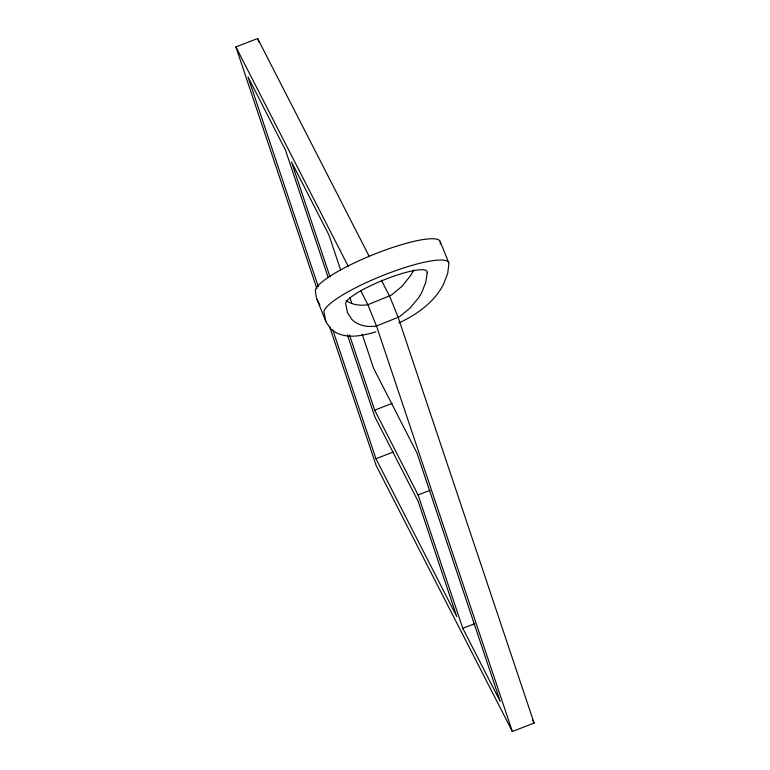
<?xml version="1.0" encoding="UTF-8"?>
<svg xmlns="http://www.w3.org/2000/svg" width="770" height="770" viewBox="0 0 770 770"><rect width="100%" height="100%" fill="white"/><g stroke="black" fill="none" stroke-linecap="round" stroke-linejoin="round"><path stroke-width="1.16" d="M440.296 244.003L440.305 242.213A67.202 12.801 -22 0 0 377.627 252.887A67.202 12.801 -22 0 0 315.325 290.656L316.326 297.47L319.165 303.813M413.76 269.981L413.355 270.79A413.413 78.733 -22 0 1 410.574 275.602L402.152 286.122L391.661 294.949L367.896 304.728C360.716 305.873 352.872 305.055 346.702 300.945A406.387 77.395 -22 0 1 346.154 300.57M440.527 289.501C430.7 304.805 415.117 315.373 398.889 322.957M316.903 288.692L235.899 46.941L257.642 38.5L369.369 256.708M349.484 334.969L374.682 410.16L392.074 403.413M332.813 329.983L375.953 458.747L393.345 451.99M374.682 410.16L418.091 494.946L430.055 490.307M418.091 494.946L462.78 628.32L474.734 623.681M329.512 326.326L376.126 465.446L512.358 731.5L534.101 723.059L398.234 317.567L389.639 296.286L381.419 280.242M375.847 331.88C362.555 335.739 346.577 339.416 334.016 331.427A429.775 81.841 -22 0 1 330.301 328.299L326.114 322.062L316.99 299.492M319.54 304.381L319.935 304.939M235.899 46.941L348.184 266.218M360.784 290.819L367.896 304.728L376.492 325.999L512.358 731.5M532.455 719.854L534.101 723.059M375.953 458.747L456.793 616.626L418.274 501.645L374.855 416.859L347.357 334.786M462.78 628.32L500.211 701.412L416.994 453.068L373.585 368.281L362.121 334.084M440.132 241.414L448.727 262.695M325.845 321.417L323.91 311.927A67.202 12.801 -22 0 1 386.222 274.159A67.202 12.801 -22 0 1 448.9 263.484L447.697 273.417L443.462 284.419A436.802 83.179 -22 0 1 440.527 289.501M340.735 270.241L328.896 234.908L291.464 161.816L330.022 276.873M349.898 297.605L351.813 303.303M257.642 38.5L258.787 41.917M328.261 277.787L285.478 150.121L248.056 77.029L318.299 286.69M427.167 272.898L425.791 282.32L421.941 292.071A405.357 77.193 -22 0 1 418.659 297.663L410.054 308.096L399.447 316.768L376.492 325.999C369.311 327.154 361.467 326.336 355.297 322.226A406.387 77.395 -22 0 1 351.784 319.261L347.511 312.659L345.653 303.746A43.832 8.345 -22 0 1 386.29 278.923A43.832 8.345 -22 0 1 427.167 272.147L427.167 272.898"/></g></svg>
